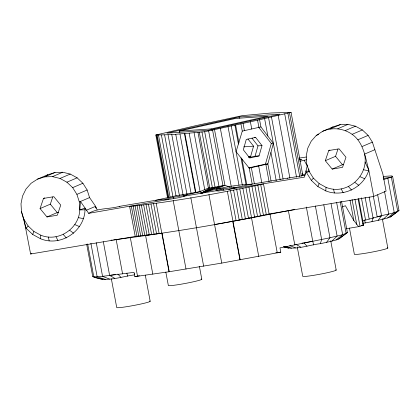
<?xml version="1.0" encoding="UTF-8"?>
<svg xmlns="http://www.w3.org/2000/svg" width="420" height="420" viewBox="0 0 420 420"><rect width="100%" height="100%" fill="white"/><g stroke="black" fill="none" stroke-linecap="round" stroke-linejoin="round"><path stroke-width="0.63" d="M40.793 235.2C58.28 242.503 79.097 228.669 79.805 209.885L85.05 208.089C85.617 230.417 61.315 247.317 40.562 238.765L40.793 235.2L33.904 231.441L28.145 226.007L23.903 219.266L21.467 211.675L21 203.753L22.538 196.046L25.977 189.063L31.075 183.298L37.495 179.135L47.738 174.757L55.036 172.484L62.716 172.247L70.255 174.069L77.138 177.823L82.903 183.257L87.145 190.003L89.581 197.589L95.597 206.315L96.07 208.315M322.728 131.271C332.272 126.982 343.618 128.336 352.128 134.332C363.72 142.511 365.206 157.427 368.781 169.99L368.624 170.783C363.064 188.029 342.626 197.678 325.794 190.901L326.02 187.336L319.137 183.577L313.378 178.143L309.136 171.402L306.695 163.81L306.233 155.894L307.771 148.181L311.204 141.199L316.307 135.434L322.728 131.271L332.971 126.898L340.268 124.619L347.949 124.383L355.488 126.205L362.371 129.959L368.13 135.392L372.377 142.139L382.872 174.022L386.08 191.142L373.727 196.418L269.12 213.969C217.723 225.041 165.701 233.095 113.584 239.915M85.15 209.832L79.805 209.885L80.488 201.474L88.678 213.344L178.826 197.673L186.48 195.746L215.833 190.816L223.482 188.89L233.819 187.157L236.502 187.352L251.617 184.196L304.941 175.266M326.02 187.336C346.899 195.977 369.338 175.718 364.57 154.098L374.813 149.725M307.409 165.097L304.458 177.135L218.516 191.011L215.833 190.816M271.089 181.209L267.855 163.947L273.362 143.372L260.925 126.924L259.586 119.752M248.288 157.012L250.619 156.487L253.554 146.176L247.952 138.978M248.829 157.579L255.055 156.188L257.99 145.871L251.984 138.164M255.596 137.377L246.262 139.466L243.332 149.782L249.732 158.004L259.067 155.909L262.001 145.598L255.596 137.377L254.452 137.456M248.672 167.874L265.451 164.11L271.31 143.509L258.526 127.087M252.2 184.112L249.212 168.126L236.066 151.73L242.282 131.103L240.938 123.931M134.673 273.725L134.29 274.906C120.598 276.633 106.113 282.86 92.726 276.533L86.672 244.193M283.479 246.745C295.512 250.672 308.207 244.991 320.308 243.689L321.652 239.563L315.362 205.952M362.833 223.377L371.926 221.65L373.27 217.523M43.502 198.418L53.834 196.686L60.737 205.086L57.304 215.224L46.972 216.956L40.068 208.556L43.502 198.418L44.704 197.904M40.068 208.556L50.311 204.183L52.731 197.027M328.734 150.554L339.066 148.822L345.97 157.222L342.536 167.359L332.199 169.092L325.3 160.692L328.734 150.554L329.936 150.04M325.3 160.692L335.543 156.319L337.964 149.163M40.562 238.765L32.697 234.47L33.904 231.441M325.794 190.901L317.93 186.606L319.137 183.577M320.308 243.689L326.54 242.361L329.963 237.794C335.743 236.119 342.106 235.583 347.382 232.57L341.57 201.495M371.926 221.65L378.152 220.322L381.575 215.749C387.356 214.079 393.719 213.544 399 210.53L392.59 176.284L391.503 175.896L383.355 176.431M32.697 234.47L26.114 228.26L28.145 226.007M317.93 186.606L311.346 180.395L313.378 178.143M326.54 242.361L331.905 241.091L337.118 236.098L331.065 203.758M378.152 220.322L383.523 219.051L388.731 214.058L384.463 191.226M331.905 241.091L336.042 239.967L342.636 234.602L336.583 202.256M383.523 219.051L387.66 217.928L394.249 212.557L387.839 178.311L391.346 177.109L392.59 176.284M336.042 239.967L338.667 239.064L346.138 233.394L340.2 201.689M387.66 217.928L390.285 217.025L397.751 211.355L391.346 177.109L383.712 178.39M347.382 232.57L338.667 239.064M399 210.53L390.285 217.025M46.132 175.802L47.738 174.757M331.364 127.937L332.971 126.898M88.678 213.344C98.059 207.847 109.289 209.307 119.501 206.367L155.447 200.335L176.374 195.715L199.773 191.73L201.154 193.279L209.722 187.908L199.28 132.263L171.785 134.61L155.815 135.02L167.554 197.752M287.301 178.322L287.564 178.164M251.617 184.196C234.623 184.737 217.471 188.438 201.154 193.279L212.389 187.625L224.931 185.273L229.688 187.084M311.346 180.395L306.495 172.688L309.136 171.402L308.737 168.913M37.495 179.135L44.793 176.857L55.036 172.484M44.793 176.857L52.474 176.621L62.716 172.247M52.474 176.621L60.013 178.442L70.255 174.069M60.013 178.442L66.895 182.196L77.138 177.823M66.895 182.196L72.66 187.635L82.903 183.257M72.66 187.635L76.902 194.376L87.145 190.003M79.805 209.885L79.338 201.962L89.581 197.589M46.972 216.956L57.209 212.583L58.501 212.363M86.504 210.194L95.597 206.315L95.839 207.596M23.903 219.266L30.623 253.995L31.799 253.491M330.026 128.993L340.268 124.619M316.307 135.434L318.717 134.405M337.706 128.756L347.949 124.383M201.973 131.975L212.389 187.625L208.394 188.044L199.773 191.73L183.797 195.552L173.46 197.284L165.811 199.211L155.447 200.335M345.245 130.578L355.488 126.205M302.909 175.697L291.05 112.324L257.57 120.215L212.562 130.037L222.968 185.687L201.154 193.279L215.087 187.336L204.671 131.686L199.28 132.263M223.724 190.166L223.482 188.89L216.305 188.953L224.931 185.273L214.515 129.623M352.128 134.332L362.371 129.959M357.887 139.771L368.13 135.392M362.135 146.512L372.377 142.139M332.199 169.092L342.442 164.719L343.733 164.504M342.531 206.913L345.397 205.69L353.808 220.505L358.622 226.648L363.626 225.099L358.669 198.623M201.154 193.279L219.03 186.512L208.614 130.862M362.828 220.82L381.575 215.749L377.659 194.822M383.549 179.477L387.839 178.311M299.528 160.025L301.885 159.432L299.738 159.275M228.853 189.278L236.502 187.352M155.815 135.02L196.471 125.512L242.193 115.663L271.1 112.99L291.05 112.324M299.859 161.233L306.605 159.737M242.282 131.103L260.925 126.924M249.212 168.126L267.855 163.947L265.451 164.11M239.111 116.975L166.924 133.156L207.753 130.368L279.941 114.193L239.111 116.975L239.353 118.256M179.198 131.093L235.704 118.43L267.666 116.251L211.16 128.914L179.198 131.093L179.44 132.374M148.171 235.069L150.071 234.654M323.788 204.813L329.963 237.794L279.972 247.879L280.775 252.168L221.765 263.093L169.255 271.719L162.047 233.179L135.23 236.439L129.623 206.477C174.631 201.658 219.224 193.268 263.513 184.007L269.12 213.969M305.734 173.943L302.542 174.626L302.106 173.387M377.102 216.704L381.575 215.749M204.671 131.686L212.562 130.037M139.435 275.735L134.852 276.654L134.048 272.365L102.564 276.329L93.817 276.927L87.644 243.947M214.552 224.553L251.533 217.859L294.808 209.402M361.221 225.524L363.626 225.099M304.521 242.75L312.764 241.295L313.64 244.986M30.623 253.995L135.23 236.439M346.432 228.695L358.622 226.648M134.852 276.654L169.255 271.719M299.05 158.13L306.38 157.012M301.985 243.164L303.256 242.965M103.331 241.773L109.62 275.383L115.332 274.481M280.775 252.168L278.339 252.478M110.99 240.219L112.287 240.067M275.84 252.761L277.09 252.62M248.703 218.085L249.995 217.98M216.305 188.953L220.096 188.659M271.31 143.509L273.362 143.372M243.768 146.843L253.554 146.176M257.99 145.871L262.001 145.598M248.661 156.623L250.619 156.487M255.055 156.188L259.067 155.909M186.48 195.746L183.797 195.552L184.034 196.828M165.811 199.211L168.494 199.406M309.136 171.402L305.959 171.019L306.495 172.688M119.501 206.367L119.879 206.414M363.5 169.733L368.624 170.783M78.267 217.597L83.391 218.647M283.752 246.755L288.944 248.299M92.726 276.533L102.926 279.515M285.553 246.388L291.464 248.246M105.441 279.463L97.172 276.854L90.883 243.243M289.737 245.569L295.507 247.853M109.484 279.069L102.564 276.329L96.275 242.718M360.061 176.71L364.697 178.757M74.828 224.574L79.464 226.622M295.643 244.167L300.799 247.144M109.62 275.383L114.781 278.36M354.958 182.48L358.864 185.351M69.725 230.344L73.636 233.216M303.891 242.865L306.983 246.167M117.868 274.082L120.965 277.379M348.537 186.643L351.53 190.108M63.31 234.507L66.297 237.972M335.543 156.319L342.442 164.719M50.311 204.183L57.209 212.583M26.114 228.26L21.467 211.675M304.222 160.298L307.235 166.005M341.24 188.921L343.187 192.712M56.012 236.786L57.96 240.576M95.828 207.029L97.12 209.738M365.038 162.02L368.781 169.99L373.727 196.418M76.902 194.376L79.338 201.962M364.523 219.87L365.253 222.947M126.887 273.126L127.617 276.203M333.559 189.158L334.409 192.98M48.332 237.022L49.182 240.844M382.331 218.715L387.823 248.042M373.396 196.576L377.192 216.867M369.138 197.022L373.055 217.954M365.137 197.442L369.169 219.004M361.405 197.82L365.558 220.017M358.103 198.949L363.027 225.272M354.937 199.238L359.987 226.207M352.065 199.442L356.732 224.385M349.991 200.114L353.808 220.505M349.466 228.118L354.359 254.258A17.021 1.097 -10.6 0 0 373.128 251.879A17.021 1.097 -10.6 0 0 387.287 247.853M330.719 240.755L336.205 270.086M289.459 112.712L301.319 176.085M306.353 207.049L312.764 241.295M287.873 113.096L299.733 176.468M284.702 113.867L296.562 177.24M278.171 115.432L289.91 178.164M297.255 246.971L302.746 276.297A17.021 1.097 -10.6 0 0 321.51 273.919A17.021 1.097 -10.6 0 0 335.675 269.892M271.467 117.012L283.091 179.099M288.393 210.709L294.803 244.954M268.553 117.689L280.177 179.791M264.6 118.603L267.86 136.033M270.953 152.544L276.218 180.7M257.57 120.215L258.914 127.386M265.844 164.409L269.073 181.671M270.065 214.326L277.274 252.856M250.394 121.832L251.738 129.003M258.662 166.026L261.776 182.653M260.694 184.622L266.301 214.589M257.822 185.241L263.429 215.203M254.909 185.855L260.516 215.822M243.075 123.459L244.419 130.636M251.344 167.659L254.336 183.64M251.953 186.475L257.56 216.442M248.955 187.094L254.567 217.056M235.625 125.097L238.886 142.527M241.972 159.038L246.766 184.632M234.916 125.249L238.429 144.013M241.022 157.857L246.057 184.774M245.931 187.709L251.538 217.67M251.533 217.859L258.741 256.389M231.263 126.042L242.329 185.183M242.881 188.317L248.488 218.285M239.804 188.932L245.411 218.894M228.049 126.74L238.985 185.183M236.712 189.535L242.319 219.497M233.819 187.157L234.055 188.433M233.604 190.134L239.211 220.101M220.358 128.389L231.231 186.485M230.486 190.727L236.093 220.694M227.362 191.315L240.182 259.817M232.738 221.319L239.951 259.854M211.16 128.914L211.397 130.195M197.983 132.4L208.394 188.044M208.945 194.591L221.765 263.093M194.108 132.793L204.74 189.614M189.163 133.266L200.104 191.704M184.895 133.644L195.914 192.533M184.453 133.686L195.478 192.575M179.986 134.048L191.126 193.578M190.832 197.689L203.653 266.191M175.765 134.358L187.021 194.528M199.416 266.506L201.799 279.258M171.785 134.61L183.047 194.78M168.068 134.804L179.45 195.615M164.609 134.941L175.985 195.752M173.46 197.284L173.702 198.56M161.406 135.025L172.909 196.476M173.197 200.587L186.018 269.089M158.477 135.051L170.095 197.143M157.148 135.035L168.887 197.768M156.482 135.025L168.221 197.757M156.203 203.254L169.024 271.761M153.562 203.637L159.169 233.599M165.832 272.087L168.341 285.474A17.021 1.097 -10.6 0 0 187.105 283.096A17.021 1.097 -10.6 0 0 201.269 279.069M150.985 203.999L156.592 233.961M148.481 204.341L154.088 234.308M146.044 204.661L151.652 234.628M143.687 204.965L149.294 234.932M141.414 205.249L147.021 235.21M145.609 235.631L152.817 274.166M139.22 205.506L144.827 235.473M137.114 205.742L142.721 235.709M135.098 205.963L140.705 235.924M133.177 206.157L138.784 236.119M145.294 275.158L150.181 301.298M131.35 206.325L136.957 236.292M130.347 237.767L137.56 276.302M116.172 239.61L122.582 273.856M111.353 278.822L116.723 307.514A17.021 1.097 -10.6 0 0 135.492 305.135A17.021 1.097 -10.6 0 0 149.651 301.108M95.597 206.315L95.708 207.617M383.192 177.587A26.187 1.691 -10.6 0 1 384.011 177.875"/></g></svg>
